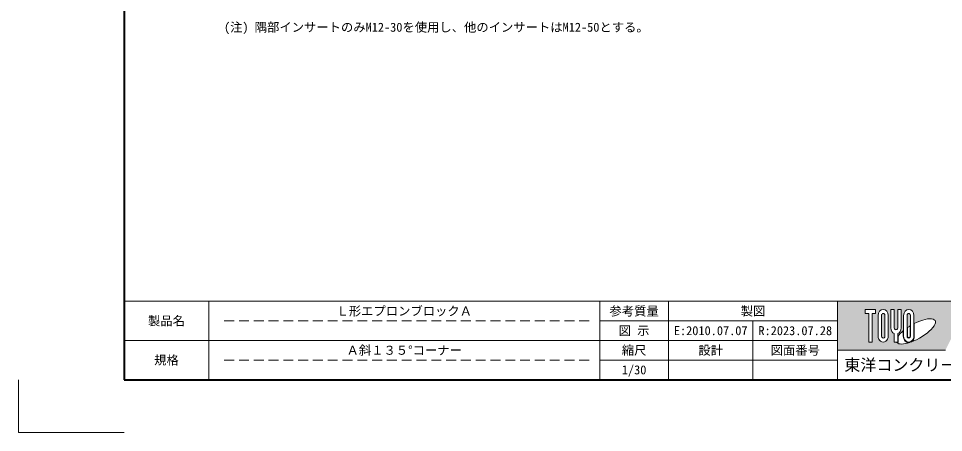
# Model space of a CAD drawing. Units: millimetres at full size; details may follow other scales. Extents: x 15766 to 83153, y 33859 to 66135.
# Drawn here: x 49475 to 54727, y 52811 to 55162 of the extents above; entities that cross this region are included whole.
import ezdxf
from ezdxf.enums import TextEntityAlignment as Align

# ---------------------------------------------------------------- set-up
doc = ezdxf.new("R2010")
doc.units = ezdxf.units.MM
doc.header["$LTSCALE"] = 28
doc.linetypes.add('USER1', pattern=[3, 2, -1])
for name, color, linetype, lineweight in [('Defpoints_3', 7, 'Continuous', 13), ('図枠', 7, 'Continuous', 5), ('文字', 7, 'Continuous', 13)]:
    doc.layers.add(name, color=color, linetype=linetype, lineweight=lineweight)
doc.styles.add('ＭＳ ゴシック', font='')
doc.styles.get('ＭＳ ゴシック').set_extended_font_data('MS Gothic')

msp = doc.modelspace()

# ---------------------------------------------------------------- hatches: boundary and pattern name
at = {"layer": '図枠'}
h = msp.add_hatch(color=256, dxfattribs=at)
h.paths.add_polyline_path([(54125.22, 53556.23), (54125.22, 53277.79), (54737.78, 53277.79), (54877, 53556.23)])
edge = h.paths.add_edge_path(flags=16)
edge.add_ellipse((54569.97, 53384.83), major_axis=(109.09, 61.06), ratio=0.3471473, start_angle=-144.31122, end_angle=72.1899, ccw=False)
edge.add_ellipse((54529.58, 53358.47), major_axis=(0, 37.12), ratio=0.8463542, start_angle=-160.70346, end_angle=-90)
edge.add_line((54561, 53358.47), (54561, 53429.24))
edge = h.paths.add_edge_path(flags=16)
edge.add_ellipse((54529.58, 53475.55), major_axis=(0, 34.27), ratio=0.8463542, start_angle=-90, end_angle=90, ccw=False)
edge.add_line((54558.58, 53475.55), (54558.58, 53358.47))
edge.add_ellipse((54529.58, 53358.47), major_axis=(0, 34.27), ratio=0.8463542, start_angle=90, end_angle=-90, ccw=False)
edge.add_line((54500.57, 53358.47), (54500.57, 53475.55))
edge = h.paths.add_edge_path(flags=16)
edge.add_line((54539.25, 53475.55), (54539.25, 53358.47))
edge.add_ellipse((54529.58, 53358.47), major_axis=(0, 11.42), ratio=0.8463542, start_angle=90, end_angle=-90, ccw=False)
edge.add_line((54519.91, 53358.47), (54519.91, 53475.55))
edge.add_ellipse((54529.58, 53475.55), major_axis=(0, 11.42), ratio=0.8463542, start_angle=-90, end_angle=90, ccw=False)
edge = h.paths.add_edge_path(flags=16)
edge.add_line((54536.83, 53415.71), (54536.83, 53358.47))
edge.add_ellipse((54529.58, 53358.47), major_axis=(0, 8.57), ratio=0.8463542, start_angle=90, end_angle=-90, ccw=False)
edge.add_line((54522.33, 53358.47), (54522.33, 53406.33))
edge.add_ellipse((54569.97, 53384.83), major_axis=(109.09, 61.06), ratio=0.3471473, start_angle=107.79174, end_angle=126.47132, ccw=False)
edge = h.paths.add_edge_path(flags=16)
edge.add_line((54486.07, 53509.82), (54486.07, 53404.87))
edge.add_ellipse((54457.07, 53404.87), major_axis=(0, 34.27), ratio=0.8463542, start_angle=-163.34117, end_angle=-90, ccw=False)
edge.add_line((54466.74, 53372.56), (54466.74, 53324.2))
edge.add_line((54466.74, 53324.2), (54447.4, 53324.2))
edge.add_line((54447.4, 53324.2), (54447.4, 53372.56))
edge.add_ellipse((54457.07, 53404.87), major_axis=(0, 34.27), ratio=0.8463542, start_angle=90, end_angle=163.34117, ccw=False)
edge.add_line((54428.06, 53404.87), (54428.06, 53509.82))
edge.add_line((54428.06, 53509.82), (54447.4, 53509.82))
edge.add_line((54447.4, 53509.82), (54447.4, 53404.87))
edge.add_ellipse((54457.07, 53404.87), major_axis=(0, 11.42), ratio=0.8463542, start_angle=90, end_angle=-90)
edge.add_line((54466.74, 53404.87), (54466.74, 53509.82))
edge.add_line((54466.74, 53509.82), (54486.07, 53509.82))
edge = h.paths.add_edge_path(flags=16)
edge.add_line((54498.16, 53388.02), (54498.16, 53358.47))
edge.add_ellipse((54529.58, 53358.47), major_axis=(0, 37.12), ratio=0.8463542, start_angle=90, end_angle=-171.54427)
edge.add_ellipse((54569.97, 53384.83), major_axis=(109.09, 61.06), ratio=0.3471473, start_angle=-178.64954, end_angle=-148.29244, ccw=False)
edge.add_line((54462.57, 53321.34), (54469.15, 53321.34))
edge.add_line((54469.15, 53321.34), (54469.15, 53357.54))
edge.add_ellipse((54569.97, 53384.83), major_axis=(109.09, 61.06), ratio=0.3471473, start_angle=148.21912, end_angle=165.90812, ccw=False)
edge = h.paths.add_edge_path(flags=16)
edge.add_ellipse((54384.56, 53475.55), major_axis=(0, 34.27), ratio=0.8463542, start_angle=-90, end_angle=90, ccw=False)
edge.add_line((54413.56, 53475.55), (54413.56, 53358.47))
edge.add_ellipse((54384.56, 53358.47), major_axis=(0, 34.27), ratio=0.8463542, start_angle=90, end_angle=-90, ccw=False)
edge.add_line((54355.55, 53358.47), (54355.55, 53475.55))
edge = h.paths.add_edge_path(flags=16)
edge.add_line((54394.23, 53475.55), (54394.23, 53358.47))
edge.add_ellipse((54384.56, 53358.47), major_axis=(0, 11.42), ratio=0.8463542, start_angle=90, end_angle=-90, ccw=False)
edge.add_line((54374.89, 53358.47), (54374.89, 53475.55))
edge.add_ellipse((54384.56, 53475.55), major_axis=(0, 11.42), ratio=0.8463542, start_angle=-90, end_angle=90, ccw=False)
h.paths.add_polyline_path([(54341.05, 53509.82), (54341.05, 53486.98), (54321.72, 53486.98), (54321.72, 53324.2), (54302.38, 53324.2), (54302.38, 53486.98), (54283.04, 53486.98), (54283.04, 53509.82)], flags=16)

# ---------------------------------------------------------------- linework, layer by layer
at = {"layer": 'Defpoints_3'}
for p in [(49475.22, 53110.73), (50075.22, 52810.73)]:
    msp.add_line(p, (49475.22, 52810.73), dxfattribs=at)
at = {"layer": '図枠', "lineweight": 40}
for p, q in [((50075.22, 61420.73), (50075.22, 53110.73)), ((50075.22, 53110.73), (55475.22, 53110.73))]:
    msp.add_line(p, q, dxfattribs=at)
at = {"layer": '図枠', "lineweight": 13}
for p, q in [((55475.22, 53556.23), (50075.22, 53556.23)), ((50555.22, 53110.73), (50555.22, 53556.23)), ((52775.22, 53110.73), (52775.22, 53556.23)), ((53165.22, 53110.73), (53165.22, 53556.23)), ((54125.22, 53110.73), (54125.22, 53556.23)), ((54125.22, 53444.85), (52775.22, 53444.85)), ((53645.22, 53110.73), (53645.22, 53444.85)), ((54125.22, 53333.48), (50075.22, 53333.48)), ((54125.22, 53222.1), (52775.22, 53222.1))]:
    msp.add_line(p, q, dxfattribs=at)
at = {"layer": '図枠'}
for p, q in [((54125.22, 53556.23), (54877, 53556.23)), ((54283.04, 53509.82), (54283.04, 53486.98)), ((54283.04, 53509.82), (54341.05, 53509.82)), ((54302.38, 53486.98), (54283.04, 53486.98)), ((54302.38, 53486.98), (54302.38, 53324.2)), ((54321.72, 53486.98), (54321.72, 53324.2)), ((54341.05, 53486.98), (54321.72, 53486.98)), ((54341.05, 53509.82), (54341.05, 53486.98)), ((54355.55, 53475.55), (54355.55, 53358.47)), ((54374.89, 53358.47), (54374.89, 53475.55)), ((54394.23, 53475.55), (54394.23, 53358.47)), ((54413.56, 53358.47), (54413.56, 53475.55)), ((54428.06, 53509.82), (54447.4, 53509.82)), ((54428.06, 53404.87), (54428.06, 53509.82)), ((54447.4, 53509.82), (54447.4, 53404.87)), ((54466.74, 53509.82), (54486.07, 53509.82)), ((54466.74, 53404.87), (54466.74, 53509.82)), ((54486.07, 53509.82), (54486.07, 53404.87)), ((54500.57, 53475.55), (54500.57, 53358.47)), ((54519.91, 53358.47), (54519.91, 53475.55)), ((54539.25, 53475.55), (54539.25, 53358.47)), ((54558.58, 53358.47), (54558.58, 53475.55)), ((54536.83, 53415.71), (54536.83, 53358.47)), ((54561, 53358.47), (54561, 53429.24)), ((54447.4, 53372.56), (54447.4, 53324.2)), ((54466.74, 53372.56), (54466.74, 53324.2)), ((54469.15, 53357.54), (54469.15, 53321.34)), ((54498.16, 53388.02), (54498.16, 53358.47)), ((54522.33, 53358.47), (54522.33, 53406.33)), ((54321.72, 53324.2), (54302.38, 53324.2)), ((54466.74, 53324.2), (54447.4, 53324.2)), ((54462.57, 53321.34), (54469.15, 53321.34)), ((54125.22, 53277.79), (54737.78, 53277.79))]:
    msp.add_line(p, q, dxfattribs=at)
at = {"layer": '図枠', "linetype": 'USER1', "lineweight": 9}
for p, q in [((52715.22, 53444.85), (50615.22, 53444.85)), ((52715.22, 53222.1), (50615.22, 53222.1))]:
    msp.add_line(p, q, dxfattribs=at)
at = {"layer": '図枠'}
for centre, major_axis, ratio, start_param, end_param in [((54384.56, 53475.55), (0, 34.27), 0.846354, 4.712389, 7.8539816), ((54384.56, 53475.55), (0, 11.42), 0.846354, 4.712389, 7.8539816), ((54529.58, 53475.55), (0, 34.27), 0.846354, 4.712389, 7.8539816), ((54529.58, 53475.55), (0, 11.42), 0.846354, 4.712389, 7.8539816), ((54569.97, 53384.83), (109.09, 61.06), 0.347147, 4.2621853, 7.7429163), ((54569.97, 53384.83), (109.09, 61.06), 0.347147, 1.6817405, 1.8219833), ((54384.56, 53358.47), (0, 34.27), 0.846354, 1.5707963, 4.712389), ((54384.56, 53358.47), (0, 11.42), 0.846354, 1.5707963, 4.712389), ((54457.07, 53404.87), (0, 34.27), 0.846354, 1.5707963, 2.8017557), ((54457.07, 53404.87), (0, 11.42), 0.846354, 1.5707963, 4.712389), ((54457.07, 53404.87), (0, 34.27), 0.846354, 3.4814296, 4.712389), ((54569.97, 53384.83), (109.09, 61.06), 0.347147, 2.0815197, 2.5155126), ((54529.58, 53358.47), (0, 37.12), 0.846354, 1.5707963, 3.3154679), ((54529.58, 53358.47), (0, 34.27), 0.846354, 1.5707963, 4.712389), ((54529.58, 53358.47), (0, 11.42), 0.846354, 1.5707963, 4.712389), ((54529.58, 53358.47), (0, 8.57), 0.846354, 1.5707963, 4.712389), ((54529.58, 53358.47), (0, 37.12), 0.846354, 3.5338438, 4.712389), ((54569.97, 53384.83), (109.09, 61.06), 0.347147, 3.2093975, 4.2004451)]:
    msp.add_ellipse(centre, major_axis=major_axis, ratio=ratio, start_param=start_param, end_param=end_param, dxfattribs=at)

# ---------------------------------------------------------------- texts
at = {"layer": '図枠', "style": 'ＭＳ ゴシック'}
for s, height, p in [('Ｌ形エプロンブロックＡ', 51.27, (51665.22, 53500.54)), ('参考質量', 51.27, (52970.22, 53500.54)), ('製図', 51.27, (53645.22, 53500.54)), ('製品名', 51.27, (50315.22, 53444.85)), ('図 示', 51.27, (52970.22, 53389.17)), ('E:2010.07.07', 51.27, (53405.22, 53389.17)), ('R:2023.07.28', 51.27, (53885.22, 53389.17)), ('Ａ斜１３５°コーナー', 51.27, (51665.22, 53277.79)), ('縮尺', 51.27, (52970.22, 53277.79)), ('設計', 51.27, (53405.22, 53277.79)), ('図面番号', 51.27, (53885.22, 53277.79)), ('規格', 51.27, (50315.22, 53222.1)), ('東洋コンクリート工業株式会社', 66.65, (54800.22, 53194.26)), ('1/30', 51.27, (52970.22, 53166.42))]:
    msp.add_text(s, height=height, dxfattribs=at).set_placement(p, align=Align.MIDDLE_CENTER)
at = {"layer": '文字', "style": 'ＭＳ ゴシック'}
msp.add_text('(注) 隅部インサートのみM12-30を使用し、他のインサートはM12-50とする。', height=51.27, dxfattribs=at).set_placement((53053.18, 55071.04), align=Align.BOTTOM_RIGHT)

doc.saveas('drawing.dxf')
